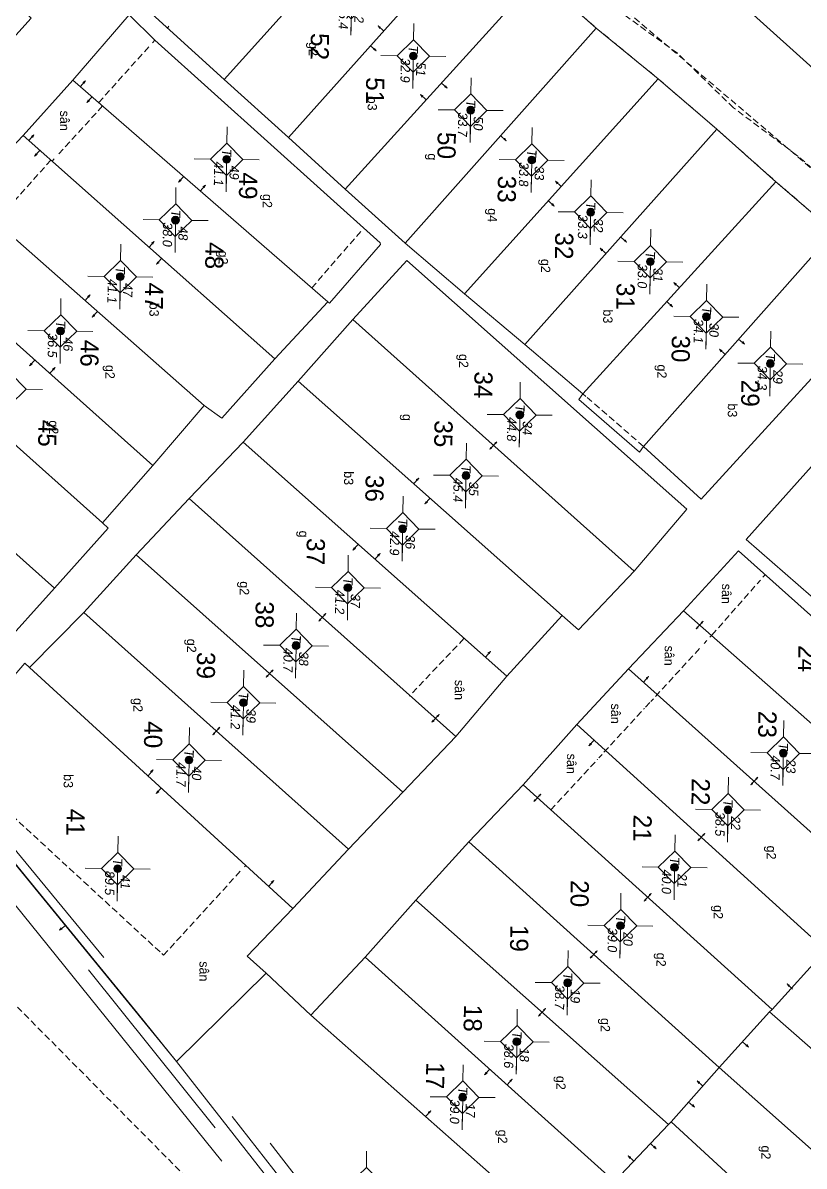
# Model space of a CAD drawing. Extents: x 601689 to 602595, y 1189742 to 1190763.
# Drawn here: x 602114.89 to 602144.93, y 1190480.78 to 1190524.76 of the extents above; entities that cross this region are included whole.
import ezdxf
from ezdxf.enums import TextEntityAlignment as Align

# ---------------------------------------------------------------- set-up
doc = ezdxf.new("R2010")
doc.units = 0
doc.header["$MEASUREMENT"] = 0
doc.linetypes.add('HIDDEN', pattern=[0.375, 0.25, -0.125])
for name, color, linetype in [('10', 250, 'Continuous'), ('11', 7, 'Continuous'), ('13', 7, 'Continuous'), ('14', 7, 'Continuous'), ('15', 7, 'Continuous'), ('16', 7, 'Continuous'), ('22', 7, 'Continuous'), ('53', 7, 'Continuous'), ('57', 7, 'Continuous')]:
    doc.layers.add(name, color=color, linetype=linetype)
doc.layers.get('0').off()
doc.styles.add('TXT', font='vnshx.shx')

# ---------------------------------------------------------------- blocks, each defined once
blk = doc.blocks.new('Q')
at = {"color": 7, "linetype": 'Continuous', "lineweight": 0, "style": 'TXT'}
for s, height, p in [('%%167o v%%207 th%%184ng 10 n%%168m 2001 %%174%%213n th%%184ng 5 n%%168m 2002', 0.5, (0, 5.4)), ('Ki%%211m tra th%%184ng      n%%168m', 0.5, (21, 5.4)), ('C%%172 quan %%174o v%%207: X%%221 nghi%%214p PTCN Tr%%190c %%174%%222a - B%%182n %%174%%229 ', 0.5, (0, 4.4)), ('C%%172 quan ki%%211m tra: C%%171ng ty XNK v%%181 t%%173 v%%202n d%%222ch v%%244 %%167o %%174%%185c B%%182n %%174%%229', 0.499998, (21, 4.4))]:
    blk.add_text(s, height=height, dxfattribs=at).set_placement(p)
blk = doc.blocks.new('NH3R')
at = {"layer": '16', "color": 7, "linetype": 'Continuous', "lineweight": 0}
for p, q in [((0, 0), (0.297, -0.005)), ((0.297, -0.005), (0.186, 0.031)), ((0.297, -0.005), (0.189, -0.033))]:
    blk.add_line(p, q, dxfattribs=at)
blk = doc.blocks.new('NH3')
at = {"layer": '16', "color": 7, "linetype": 'Continuous', "lineweight": 0}
for p, q in [((-0.199, -0.002), (-0.113, 0.021)), ((0.197, -0.012), (0.107, 0.015)), ((-0.199, -0.002), (0.197, -0.012)), ((-0.199, -0.002), (-0.116, -0.035)), ((0.197, -0.012), (0.104, -0.027))]:
    blk.add_line(p, q, dxfattribs=at)
blk = doc.blocks.new('*M2113211321132113')
at = {"layer": '13', "color": 3, "linetype": 'Continuous', "lineweight": 0}
blk.add_line((602343.409, 1189805.786), (602344.429, 1189805.786), dxfattribs=at)
at = {"layer": '13', "color": 3, "linetype": 'Continuous', "lineweight": 0, "style": 'TXT', "oblique": 7.6055}
for s, p in [('23', (602343.559, 1189806.086)), ('40.7', (602343.409, 1189805.486))]:
    blk.add_text(s, height=0.36, dxfattribs=at).set_placement(p, align=Align.MIDDLE_LEFT)
blk.add_text('T', height=0.36, dxfattribs=at).set_placement((602343.212, 1189805.786), align=Align.MIDDLE_RIGHT)
blk = doc.blocks.new('*M2115211521152115')
at = {"layer": '13', "color": 3, "linetype": 'Continuous', "lineweight": 0}
blk.add_line((602328.431, 1189805.069), (602329.451, 1189805.069), dxfattribs=at)
at = {"layer": '13', "color": 3, "linetype": 'Continuous', "lineweight": 0, "style": 'TXT', "oblique": 7.6055}
for s, p in [('29', (602328.581, 1189805.369)), ('34.3', (602328.431, 1189804.769))]:
    blk.add_text(s, height=0.36, dxfattribs=at).set_placement(p, align=Align.MIDDLE_LEFT)
blk.add_text('T', height=0.36, dxfattribs=at).set_placement((602328.234, 1189805.069), align=Align.MIDDLE_RIGHT)
blk = doc.blocks.new('*M2116211621162116')
at = {"layer": '13', "color": 3, "linetype": 'Continuous', "lineweight": 0}
blk.add_line((602345.619, 1189803.693), (602346.639, 1189803.693), dxfattribs=at)
at = {"layer": '13', "color": 3, "linetype": 'Continuous', "lineweight": 0, "style": 'TXT', "oblique": 7.6055}
for s, p in [('22', (602345.769, 1189803.993)), ('38.5', (602345.619, 1189803.393))]:
    blk.add_text(s, height=0.36, dxfattribs=at).set_placement(p, align=Align.MIDDLE_LEFT)
blk.add_text('T', height=0.36, dxfattribs=at).set_placement((602345.422, 1189803.693), align=Align.MIDDLE_RIGHT)
blk = doc.blocks.new('*M2118211821182118')
at = {"layer": '13', "color": 3, "linetype": 'Continuous', "lineweight": 0}
blk.add_line((602326.667, 1189802.588), (602327.687, 1189802.588), dxfattribs=at)
at = {"layer": '13', "color": 3, "linetype": 'Continuous', "lineweight": 0, "style": 'TXT', "oblique": 7.6055}
blk.add_text('T', height=0.36, dxfattribs=at).set_placement((602326.47, 1189802.588), align=Align.MIDDLE_RIGHT)
for s, p in [('30', (602326.817, 1189802.888)), ('34.1', (602326.667, 1189802.288))]:
    blk.add_text(s, height=0.36, dxfattribs=at).set_placement(p, align=Align.MIDDLE_LEFT)
blk = doc.blocks.new('*M2119211921192119')
at = {"layer": '13', "color": 3, "linetype": 'Continuous', "lineweight": 0}
blk.add_line((602347.863, 1189801.67), (602348.883, 1189801.67), dxfattribs=at)
at = {"layer": '13', "color": 3, "linetype": 'Continuous', "lineweight": 0, "style": 'TXT', "oblique": 7.6055}
blk.add_text('T', height=0.36, dxfattribs=at).set_placement((602347.666, 1189801.67), align=Align.MIDDLE_RIGHT)
for s, p in [('21', (602348.013, 1189801.97)), ('40.0', (602347.863, 1189801.37))]:
    blk.add_text(s, height=0.36, dxfattribs=at).set_placement(p, align=Align.MIDDLE_LEFT)
blk = doc.blocks.new('*M2121212121212121')
at = {"layer": '13', "color": 3, "linetype": 'Continuous', "lineweight": 0}
blk.add_line((602324.579, 1189800.402), (602325.599, 1189800.402), dxfattribs=at)
at = {"layer": '13', "color": 3, "linetype": 'Continuous', "lineweight": 0, "style": 'TXT', "oblique": 7.6055}
blk.add_text('T', height=0.36, dxfattribs=at).set_placement((602324.382, 1189800.402), align=Align.MIDDLE_RIGHT)
for s, p in [('31', (602324.729, 1189800.702)), ('33.0', (602324.579, 1189800.102))]:
    blk.add_text(s, height=0.36, dxfattribs=at).set_placement(p, align=Align.MIDDLE_LEFT)
blk = doc.blocks.new('*M2122212221222122')
at = {"layer": '13', "color": 3, "linetype": 'Continuous', "lineweight": 0}
blk.add_line((602350.136, 1189799.622), (602351.156, 1189799.622), dxfattribs=at)
at = {"layer": '13', "color": 3, "linetype": 'Continuous', "lineweight": 0, "style": 'TXT', "oblique": 7.6055}
for s, p in [('20', (602350.286, 1189799.922)), ('39.0', (602350.136, 1189799.322))]:
    blk.add_text(s, height=0.36, dxfattribs=at).set_placement(p, align=Align.MIDDLE_LEFT)
blk.add_text('T', height=0.36, dxfattribs=at).set_placement((602349.939, 1189799.622), align=Align.MIDDLE_RIGHT)
blk = doc.blocks.new('*M2125212521252125')
at = {"layer": '13', "color": 3, "linetype": 'Continuous', "lineweight": 0}
blk.add_line((602322.71, 1189798.08), (602323.73, 1189798.08), dxfattribs=at)
at = {"layer": '13', "color": 3, "linetype": 'Continuous', "lineweight": 0, "style": 'TXT', "oblique": 7.6055}
for s, p in [('32', (602322.86, 1189798.38)), ('33.3', (602322.71, 1189797.78))]:
    blk.add_text(s, height=0.36, dxfattribs=at).set_placement(p, align=Align.MIDDLE_LEFT)
blk.add_text('T', height=0.36, dxfattribs=at).set_placement((602322.513, 1189798.08), align=Align.MIDDLE_RIGHT)
blk = doc.blocks.new('*M2126212621262126')
at = {"layer": '13', "color": 3, "linetype": 'Continuous', "lineweight": 0}
blk.add_line((602352.367, 1189797.624), (602353.387, 1189797.624), dxfattribs=at)
at = {"layer": '13', "color": 3, "linetype": 'Continuous', "lineweight": 0, "style": 'TXT', "oblique": 7.6055}
for s, p in [('19', (602352.517, 1189797.924)), ('38.7', (602352.367, 1189797.324))]:
    blk.add_text(s, height=0.36, dxfattribs=at).set_placement(p, align=Align.MIDDLE_LEFT)
blk.add_text('T', height=0.36, dxfattribs=at).set_placement((602352.17, 1189797.624), align=Align.MIDDLE_RIGHT)
blk = doc.blocks.new('*M2127212721272127')
at = {"layer": '13', "color": 3, "linetype": 'Continuous', "lineweight": 0}
blk.add_line((602320.733, 1189795.784), (602321.753, 1189795.784), dxfattribs=at)
at = {"layer": '13', "color": 3, "linetype": 'Continuous', "lineweight": 0, "style": 'TXT', "oblique": 7.6055}
for s, p in [('33', (602320.883, 1189796.084)), ('33.8', (602320.733, 1189795.484))]:
    blk.add_text(s, height=0.36, dxfattribs=at).set_placement(p, align=Align.MIDDLE_LEFT)
blk.add_text('T', height=0.36, dxfattribs=at).set_placement((602320.536, 1189795.784), align=Align.MIDDLE_RIGHT)
blk = doc.blocks.new('*M2128212821282128')
at = {"layer": '13', "color": 3, "linetype": 'Continuous', "lineweight": 0}
blk.add_line((602354.656, 1189795.701), (602355.676, 1189795.701), dxfattribs=at)
at = {"layer": '13', "color": 3, "linetype": 'Continuous', "lineweight": 0, "style": 'TXT', "oblique": 7.6055}
for s, p in [('18', (602354.806, 1189796.001)), ('38.6', (602354.656, 1189795.401))]:
    blk.add_text(s, height=0.36, dxfattribs=at).set_placement(p, align=Align.MIDDLE_LEFT)
blk.add_text('T', height=0.36, dxfattribs=at).set_placement((602354.459, 1189795.701), align=Align.MIDDLE_RIGHT)
blk = doc.blocks.new('*M2129212921292129')
at = {"layer": '13', "color": 3, "linetype": 'Continuous', "lineweight": 0}
blk.add_line((602330.543, 1189795.466), (602331.563, 1189795.466), dxfattribs=at)
at = {"layer": '13', "color": 3, "linetype": 'Continuous', "lineweight": 0, "style": 'TXT', "oblique": 7.6055}
for s, p in [('34', (602330.693, 1189795.766)), ('44.8', (602330.543, 1189795.166))]:
    blk.add_text(s, height=0.36, dxfattribs=at).set_placement(p, align=Align.MIDDLE_LEFT)
blk.add_text('T', height=0.36, dxfattribs=at).set_placement((602330.346, 1189795.466), align=Align.MIDDLE_RIGHT)
blk = doc.blocks.new('*M2130213021302130')
at = {"layer": '13', "color": 3, "linetype": 'Continuous', "lineweight": 0}
blk.add_line((602356.824, 1189793.653), (602357.844, 1189793.653), dxfattribs=at)
at = {"layer": '13', "color": 3, "linetype": 'Continuous', "lineweight": 0, "style": 'TXT', "oblique": 7.6055}
for s, p in [('17', (602356.974, 1189793.953)), ('39.0', (602356.824, 1189793.353))]:
    blk.add_text(s, height=0.36, dxfattribs=at).set_placement(p, align=Align.MIDDLE_LEFT)
blk.add_text('T', height=0.36, dxfattribs=at).set_placement((602356.627, 1189793.653), align=Align.MIDDLE_RIGHT)
blk = doc.blocks.new('*M2131213121312131')
at = {"layer": '13', "color": 3, "linetype": 'Continuous', "lineweight": 0}
blk.add_line((602332.908, 1189793.433), (602333.928, 1189793.433), dxfattribs=at)
at = {"layer": '13', "color": 3, "linetype": 'Continuous', "lineweight": 0, "style": 'TXT', "oblique": 7.6055}
blk.add_text('T', height=0.36, dxfattribs=at).set_placement((602332.711, 1189793.433), align=Align.MIDDLE_RIGHT)
for s, p in [('35', (602333.058, 1189793.733)), ('45.4', (602332.908, 1189793.133))]:
    blk.add_text(s, height=0.36, dxfattribs=at).set_placement(p, align=Align.MIDDLE_LEFT)
blk = doc.blocks.new('*M2132213221322132')
at = {"layer": '13', "color": 3, "linetype": 'Continuous', "lineweight": 0}
blk.add_line((602318.851, 1189793.407), (602319.871, 1189793.407), dxfattribs=at)
at = {"layer": '13', "color": 3, "linetype": 'Continuous', "lineweight": 0, "style": 'TXT', "oblique": 7.6055}
blk.add_text('T', height=0.36, dxfattribs=at).set_placement((602318.654, 1189793.407), align=Align.MIDDLE_RIGHT)
for s, p in [('50', (602319.001, 1189793.707)), ('33.7', (602318.851, 1189793.107))]:
    blk.add_text(s, height=0.36, dxfattribs=at).set_placement(p, align=Align.MIDDLE_LEFT)
blk = doc.blocks.new('*M2133213321332133')
at = {"layer": '13', "color": 3, "linetype": 'Continuous', "lineweight": 0}
blk.add_line((602316.799, 1189791.171), (602317.819, 1189791.171), dxfattribs=at)
at = {"layer": '13', "color": 3, "linetype": 'Continuous', "lineweight": 0, "style": 'TXT', "oblique": 7.6055}
blk.add_text('T', height=0.36, dxfattribs=at).set_placement((602316.602, 1189791.171), align=Align.MIDDLE_RIGHT)
for s, p in [('51', (602316.949, 1189791.471)), ('32.9', (602316.799, 1189790.871))]:
    blk.add_text(s, height=0.36, dxfattribs=at).set_placement(p, align=Align.MIDDLE_LEFT)
blk = doc.blocks.new('*M2134213421342134')
at = {"layer": '13', "color": 3, "linetype": 'Continuous', "lineweight": 0}
blk.add_line((602334.993, 1189791.025), (602336.013, 1189791.025), dxfattribs=at)
at = {"layer": '13', "color": 3, "linetype": 'Continuous', "lineweight": 0, "style": 'TXT', "oblique": 7.6055}
for s, p in [('36', (602335.143, 1189791.325)), ('42.9', (602334.993, 1189790.725))]:
    blk.add_text(s, height=0.36, dxfattribs=at).set_placement(p, align=Align.MIDDLE_LEFT)
blk.add_text('T', height=0.36, dxfattribs=at).set_placement((602334.796, 1189791.025), align=Align.MIDDLE_RIGHT)
blk = doc.blocks.new('*M2136213621362136')
at = {"layer": '13', "color": 3, "linetype": 'Continuous', "lineweight": 0}
blk.add_line((602337.287, 1189788.952), (602338.307, 1189788.952), dxfattribs=at)
at = {"layer": '13', "color": 3, "linetype": 'Continuous', "lineweight": 0, "style": 'TXT', "oblique": 7.6055}
blk.add_text('T', height=0.36, dxfattribs=at).set_placement((602337.09, 1189788.952), align=Align.MIDDLE_RIGHT)
for s, p in [('37', (602337.437, 1189789.252)), ('41.2', (602337.287, 1189788.652))]:
    blk.add_text(s, height=0.36, dxfattribs=at).set_placement(p, align=Align.MIDDLE_LEFT)
blk = doc.blocks.new('*M2137213721372137')
at = {"layer": '13', "color": 3, "linetype": 'Continuous', "lineweight": 0}
blk.add_line((602314.781, 1189788.764), (602315.801, 1189788.764), dxfattribs=at)
at = {"layer": '13', "color": 3, "linetype": 'Continuous', "lineweight": 0, "style": 'TXT', "oblique": 7.6055}
for s, p in [('52', (602314.931, 1189789.064)), ('36.4', (602314.781, 1189788.464))]:
    blk.add_text(s, height=0.36, dxfattribs=at).set_placement(p, align=Align.MIDDLE_LEFT)
blk.add_text('T', height=0.36, dxfattribs=at).set_placement((602314.584, 1189788.764), align=Align.MIDDLE_RIGHT)
blk = doc.blocks.new('*M2138213821382138')
at = {"layer": '13', "color": 3, "linetype": 'Continuous', "lineweight": 0}
blk.add_line((602339.544, 1189786.994), (602340.564, 1189786.994), dxfattribs=at)
at = {"layer": '13', "color": 3, "linetype": 'Continuous', "lineweight": 0, "style": 'TXT', "oblique": 7.6055}
for s, p in [('38', (602339.694, 1189787.294)), ('40.7', (602339.544, 1189786.694))]:
    blk.add_text(s, height=0.36, dxfattribs=at).set_placement(p, align=Align.MIDDLE_LEFT)
blk.add_text('T', height=0.36, dxfattribs=at).set_placement((602339.347, 1189786.994), align=Align.MIDDLE_RIGHT)
blk = doc.blocks.new('*M2140214021402140')
at = {"layer": '13', "color": 3, "linetype": 'Continuous', "lineweight": 0}
blk.add_line((602341.771, 1189785.001), (602342.791, 1189785.001), dxfattribs=at)
at = {"layer": '13', "color": 3, "linetype": 'Continuous', "lineweight": 0, "style": 'TXT', "oblique": 7.6055}
blk.add_text('T', height=0.36, dxfattribs=at).set_placement((602341.574, 1189785.001), align=Align.MIDDLE_RIGHT)
for s, p in [('39', (602341.921, 1189785.301)), ('41.2', (602341.771, 1189784.701))]:
    blk.add_text(s, height=0.36, dxfattribs=at).set_placement(p, align=Align.MIDDLE_LEFT)
blk = doc.blocks.new('*M2141214121412141')
at = {"layer": '13', "color": 3, "linetype": 'Continuous', "lineweight": 0}
blk.add_line((602320.877, 1189784.054), (602321.897, 1189784.054), dxfattribs=at)
at = {"layer": '13', "color": 3, "linetype": 'Continuous', "lineweight": 0, "style": 'TXT', "oblique": 7.6055}
for s, p in [('49', (602321.027, 1189784.354)), ('41.1', (602320.877, 1189783.754))]:
    blk.add_text(s, height=0.36, dxfattribs=at).set_placement(p, align=Align.MIDDLE_LEFT)
blk.add_text('T', height=0.36, dxfattribs=at).set_placement((602320.68, 1189784.054), align=Align.MIDDLE_RIGHT)
blk = doc.blocks.new('*M2142214221422142')
at = {"layer": '13', "color": 3, "linetype": 'Continuous', "lineweight": 0}
blk.add_line((602344.005, 1189782.943), (602345.025, 1189782.943), dxfattribs=at)
at = {"layer": '13', "color": 3, "linetype": 'Continuous', "lineweight": 0, "style": 'TXT', "oblique": 7.6055}
for s, p in [('40', (602344.155, 1189783.243)), ('41.7', (602344.005, 1189782.643))]:
    blk.add_text(s, height=0.36, dxfattribs=at).set_placement(p, align=Align.MIDDLE_LEFT)
blk.add_text('T', height=0.36, dxfattribs=at).set_placement((602343.808, 1189782.943), align=Align.MIDDLE_RIGHT)
blk = doc.blocks.new('*M2143214321432143')
at = {"layer": '13', "color": 3, "linetype": 'Continuous', "lineweight": 0}
blk.add_line((602323.246, 1189782.121), (602324.266, 1189782.121), dxfattribs=at)
at = {"layer": '13', "color": 3, "linetype": 'Continuous', "lineweight": 0, "style": 'TXT', "oblique": 7.6055}
for s, p in [('48', (602323.396, 1189782.421)), ('38.0', (602323.246, 1189781.821))]:
    blk.add_text(s, height=0.36, dxfattribs=at).set_placement(p, align=Align.MIDDLE_LEFT)
blk.add_text('T', height=0.36, dxfattribs=at).set_placement((602323.049, 1189782.121), align=Align.MIDDLE_RIGHT)
blk = doc.blocks.new('*M2144214421442144')
at = {"layer": '13', "color": 3, "linetype": 'Continuous', "lineweight": 0}
blk.add_line((602348.226, 1189780.26), (602349.246, 1189780.26), dxfattribs=at)
at = {"layer": '13', "color": 3, "linetype": 'Continuous', "lineweight": 0, "style": 'TXT', "oblique": 7.6055}
for s, p in [('41', (602348.376, 1189780.56)), ('89.5', (602348.226, 1189779.96))]:
    blk.add_text(s, height=0.36, dxfattribs=at).set_placement(p, align=Align.MIDDLE_LEFT)
blk.add_text('T', height=0.36, dxfattribs=at).set_placement((602348.029, 1189780.26), align=Align.MIDDLE_RIGHT)
blk = doc.blocks.new('*M2145214521452145')
at = {"layer": '13', "color": 3, "linetype": 'Continuous', "lineweight": 0}
blk.add_line((602325.454, 1189780.028), (602326.474, 1189780.028), dxfattribs=at)
at = {"layer": '13', "color": 3, "linetype": 'Continuous', "lineweight": 0, "style": 'TXT', "oblique": 7.6055}
for s, p in [('47', (602325.604, 1189780.328)), ('41.1', (602325.454, 1189779.728))]:
    blk.add_text(s, height=0.36, dxfattribs=at).set_placement(p, align=Align.MIDDLE_LEFT)
blk.add_text('T', height=0.36, dxfattribs=at).set_placement((602325.257, 1189780.028), align=Align.MIDDLE_RIGHT)
blk = doc.blocks.new('*M2147214721472147')
at = {"layer": '13', "color": 3, "linetype": 'Continuous', "lineweight": 0}
blk.add_line((602327.574, 1189777.76), (602328.594, 1189777.76), dxfattribs=at)
at = {"layer": '13', "color": 3, "linetype": 'Continuous', "lineweight": 0, "style": 'TXT', "oblique": 7.6055}
for s, p in [('46', (602327.724, 1189778.06)), ('36.5', (602327.574, 1189777.46))]:
    blk.add_text(s, height=0.36, dxfattribs=at).set_placement(p, align=Align.MIDDLE_LEFT)
blk.add_text('T', height=0.36, dxfattribs=at).set_placement((602327.377, 1189777.76), align=Align.MIDDLE_RIGHT)
blk = doc.blocks.new('CENTRD')
at = {"layer": '11', "linetype": 'Continuous', "lineweight": 0}
h = blk.add_hatch(color=2, dxfattribs=at)
edge = h.paths.add_edge_path()
edge.add_arc((0, 0), 0.15, 0, 360)
at = {"layer": '11', "color": 2, "linetype": 'Continuous', "lineweight": 0}
for p, q in [((0, 1.25), (0, 0.625)), ((0, 0.625), (-0.625, 0)), ((0.625, 0), (0, 0.625)), ((-0.625, 0), (-1.25, 0)), ((-0.625, 0), (0, -0.625)), ((0, -0.625), (0.625, 0)), ((1.25, 0), (0.625, 0)), ((0, -0.625), (0, -1.25))]:
    blk.add_line(p, q, dxfattribs=at)
blk.add_circle((0, 0), 0.15, dxfattribs=at)
blk = doc.blocks.new('BDONG')
at = {"color": 7, "linetype": 'Continuous', "lineweight": 0}
for p, q in [((0, 0), (0, -1.508)), ((0, 0), (2.759, 0)), ((0.342, 0), (0.342, -1.508)), ((0.797, 0), (0.797, -1.508)), ((1.274, 0), (1.274, -1.508)), ((1.73, 0), (1.73, -1.508)), ((1.753, 0), (1.753, -1.508)), ((2.072, 0), (2.072, -1.508)), ((2.759, 0), (2.759, -1.508)), ((0, -0.308), (1.73, -0.308)), ((1.753, -0.308), (2.759, -0.308)), ((0, -0.458), (1.73, -0.458)), ((1.753, -0.458), (2.759, -0.458)), ((0, -0.608), (1.73, -0.608)), ((1.753, -0.608), (2.759, -0.608)), ((0, -0.758), (1.73, -0.758)), ((1.753, -0.758), (2.759, -0.758)), ((0, -0.908), (1.73, -0.908)), ((1.753, -0.908), (2.759, -0.908)), ((0, -1.058), (1.73, -1.058)), ((1.753, -1.058), (2.759, -1.058)), ((0, -1.208), (1.73, -1.208)), ((1.753, -1.208), (2.759, -1.208)), ((0, -1.358), (1.73, -1.358)), ((1.753, -1.358), (2.759, -1.358)), ((0, -1.508), (1.73, -1.508)), ((1.753, -1.508), (2.759, -1.508))]:
    blk.add_line(p, q, dxfattribs=at)
at = {"color": 7, "linetype": 'Continuous', "lineweight": 0, "style": 'TXT'}
blk.add_text('B%%182ng c%%184c th%%246a bi%%213n %%174%%233ng ', height=0.049998, rotation=360, dxfattribs=at).set_placement((0.008, 0.046))
for s, height, p in [('(D%%239ng cho ch%%216nh l%%253 bi%%213n %%174%%233ng)', 0.054, (1.743, 0.05)), ('s%%232 TT', 0.05, (0.21, -0.099)), ('s%%232 hi%%214u', 0.049998, (0.639, -0.104)), ('s%%232 hi%%214u th%%246a', 0.049998, (1.135, -0.103)), ('s%%232 hi%%214u th%%246a', 0.049998, (1.612, -0.107)), ('s%%232 TT', 0.05, (1.936, -0.114)), ('s%%232 hi%%214u th%%246a b%%225', 0.049998, (2.559, -0.108)), ('g%%232c c%%241a th%%246a', 0.049998, (1.137, -0.187)), ('Th%%246a th%%170m', 0.049998, (0.227, -0.214)), ('Th%%246a th%%170m', 0.049998, (0.63, -0.213)), ('l%%169n c%%203n', 0.049998, (1.56, -0.224)), ('Th%%246a b%%225', 0.049998, (1.956, -0.203)), ('(ch%%216 %%174%%184nh s%%232 m%%233t l%%199n)', 0.049998, (2.638, -0.204)), ('m%%237i th%%170m', 0.049998, (1.101, -0.282))]:
    blk.add_text(s, height=height, rotation=360, dxfattribs=at).set_placement(p, align=Align.CENTER)
blk = doc.blocks.new('BANG')
at = {"color": 7, "linetype": 'Continuous', "lineweight": 0, "xscale": 9.999585560760034, "yscale": 9.999585560760034, "rotation": 359.9999199552673}
blk.add_blockref('BDONG', (0, 0), dxfattribs=at)

msp = doc.modelspace()

# ---------------------------------------------------------------- linework, layer by layer
at = {"layer": '10', "color": 7, "linetype": 'Continuous', "lineweight": 0}
for p, q in [((602129.988, 1190530.76), (602122.626, 1190522.581)), ((602132.418, 1190528.536), (602125.106, 1190520.357)), ((602134.691, 1190526.535), (602127.278, 1190518.367)), ((602134.691, 1190526.535), (602136.934, 1190524.564)), ((602136.934, 1190524.564), (602129.59, 1190516.285)), ((602136.934, 1190524.564), (602139.317, 1190522.612)), ((602116.805, 1190522.561), (602114.896, 1190520.427)), ((602116.805, 1190522.561), (602126.619, 1190514.026)), ((602122.626, 1190522.581), (602125.106, 1190520.357)), ((602139.317, 1190522.612), (602131.873, 1190514.334)), ((602139.317, 1190522.612), (602141.57, 1190520.671)), ((602141.57, 1190520.671), (602134.187, 1190512.382)), ((602141.57, 1190520.671), (602143.843, 1190518.65)), ((602114.896, 1190520.427), (602112.694, 1190518.117)), ((602124.569, 1190511.834), (602114.896, 1190520.427)), ((602125.106, 1190520.357), (602127.278, 1190518.367)), ((602127.278, 1190518.367), (602129.59, 1190516.285)), ((602143.843, 1190518.65), (602136.421, 1190510.491)), ((602146.076, 1190516.729), (602143.843, 1190518.65)), ((602112.694, 1190518.117), (602121.854, 1190510.041)), ((602146.076, 1190516.729), (602138.753, 1190508.469)), ((602129.59, 1190516.285), (602131.873, 1190514.334)), ((602119.882, 1190507.727), (602110.813, 1190515.853)), ((602124.569, 1190511.834), (602126.619, 1190514.026)), ((602131.873, 1190514.334), (602134.187, 1190512.382)), ((602108.902, 1190513.598), (602117.952, 1190505.524)), ((602127.569, 1190513.352), (602125.467, 1190510.982)), ((602127.569, 1190513.352), (602138.387, 1190503.664)), ((602134.187, 1190512.382), (602136.421, 1190510.491)), ((602106.859, 1190511.237), (602116.107, 1190503.02)), ((602125.467, 1190510.982), (602123.354, 1190508.63)), ((602125.467, 1190510.982), (602135.624, 1190501.961)), ((602119.882, 1190507.727), (602121.854, 1190510.041)), ((602123.354, 1190508.63), (602121.275, 1190506.459)), ((602123.354, 1190508.63), (602133.492, 1190499.631)), ((602117.952, 1190505.524), (602119.882, 1190507.727)), ((602121.275, 1190506.459), (602119.245, 1190504.296)), ((602121.275, 1190506.459), (602131.54, 1190497.307)), ((602119.245, 1190504.296), (602117.235, 1190502.074)), ((602119.245, 1190504.296), (602129.5, 1190495.165)), ((602112.847, 1190499.394), (602116.107, 1190503.02)), ((602117.235, 1190502.074), (602115.146, 1190499.962)), ((602117.235, 1190502.074), (602127.41, 1190492.973)), ((602138.175, 1190499.907), (602140.296, 1190502.147)), ((602140.296, 1190502.147), (602150.079, 1190493.502)), ((602135.624, 1190501.961), (602133.492, 1190499.631)), ((602125.269, 1190490.693), (602115.146, 1190499.962)), ((602136.186, 1190497.774), (602138.175, 1190499.907)), ((602138.175, 1190499.907), (602147.818, 1190491.264)), ((602133.492, 1190499.631), (602131.54, 1190497.307)), ((602134.124, 1190495.442), (602136.186, 1190497.774)), ((602136.186, 1190497.774), (602145.768, 1190489.081)), ((602131.54, 1190497.307), (602129.5, 1190495.165)), ((602129.5, 1190495.165), (602127.41, 1190492.973)), ((602132.034, 1190493.26), (602134.124, 1190495.442)), ((602134.124, 1190495.442), (602143.697, 1190486.8)), ((602127.41, 1190492.973), (602125.269, 1190490.693)), ((602130.003, 1190491.008), (602132.034, 1190493.26)), ((602132.034, 1190493.26), (602141.666, 1190484.568)), ((602128.043, 1190488.815), (602130.003, 1190491.008)), ((602130.003, 1190491.008), (602139.715, 1190482.385)), ((602145.768, 1190489.081), (602143.697, 1190486.8)), ((602125.962, 1190486.583), (602128.043, 1190488.815)), ((602128.043, 1190488.815), (602137.635, 1190480.193)), ((602124.245, 1190488.197), (602120.788, 1190484.804)), ((602124.245, 1190488.197), (602125.962, 1190486.583)), ((602143.595, 1190486.712), (602141.666, 1190484.568)), ((602143.697, 1190486.8), (602143.595, 1190486.712)), ((602153.328, 1190478.138), (602143.595, 1190486.712)), ((602141.666, 1190484.568), (602139.816, 1190482.483)), ((602151.288, 1190475.995), (602141.666, 1190484.568)), ((602139.715, 1190482.385), (602137.635, 1190480.193)), ((602139.816, 1190482.483), (602139.715, 1190482.385)), ((602149.278, 1190473.803), (602139.816, 1190482.483))]:
    msp.add_line(p, q, dxfattribs=at)
for points in [[(602059.133, 1190556.904), (602065.161, 1190559.651), (602069.69, 1190561.769), (602070.474, 1190562.038), (602088.17, 1190546.295), (602090.72, 1190544.19), (602102.397, 1190533.709), (602106.555, 1190529.842), (602104.919, 1190528.704), (602101.904, 1190526.865), (602098.764, 1190524.719), (602092.467, 1190520.625), (602100.999, 1190509.077), (602101.678, 1190508.248), (602107.631, 1190500.385), (602110.736, 1190497.123), (602119.293, 1190486.665), (602120.788, 1190484.804), (602129.978, 1190473.057), (602130.484, 1190472.141), (602134.061, 1190465.271)], [(602122.626, 1190522.581), (602119.416, 1190525.495), (602126.879, 1190533.723), (602130.182, 1190530.978), (602129.988, 1190530.76)], [(602112.06, 1190521.465), (602115.207, 1190524.943), (602115.04, 1190525.105)], [(602126.619, 1190514.026), (602126.678, 1190513.975), (602128.639, 1190516.238), (602128.62, 1190516.298), (602119.967, 1190524.098), (602118.98, 1190525.071), (602116.805, 1190522.561)], [(602138.753, 1190508.469), (602140.975, 1190506.438), (602148.499, 1190514.676), (602146.076, 1190516.729)], [(602138.387, 1190503.664), (602140.42, 1190506.056), (602129.651, 1190515.624), (602127.569, 1190513.352)], [(602153.492, 1190511.937), (602150.992, 1190514.161), (602142.694, 1190504.885), (602145.205, 1190502.71)], [(602121.854, 1190510.041), (602122.538, 1190509.551), (602124.569, 1190511.834)], [(602136.421, 1190510.491), (602136.268, 1190510.273), (602138.6, 1190508.251), (602138.753, 1190508.469)], [(602116.107, 1190503.02), (602118.169, 1190505.321), (602117.952, 1190505.524)], [(602140.296, 1190502.147), (602142.399, 1190504.449), (602152.258, 1190495.643)], [(602138.387, 1190503.664), (602136.256, 1190501.413), (602135.624, 1190501.961)], [(602115.146, 1190499.962), (602114.958, 1190500.125), (602114.419, 1190499.502), (602111.84, 1190496.728), (602113.362, 1190495.287), (602112.762, 1190494.624), (602120.788, 1190484.804)], [(602125.269, 1190490.693), (602123.513, 1190488.857), (602124.245, 1190488.197)], [(602125.962, 1190486.583), (602134.776, 1190478.792), (602134.633, 1190478.594), (602135.422, 1190477.774)], [(602120.788, 1190484.804), (602129.978, 1190473.057), (602130.484, 1190472.141)]]:
    msp.add_lwpolyline(points, dxfattribs=at)
at = {"layer": '14', "color": 6, "linetype": 'HIDDEN', "lineweight": 0}
for p, q in [((602120.503, 1190524.63), (602120.442, 1190524.561)), ((602119.865, 1190523.989), (602119.967, 1190524.098)), ((602117.803, 1190521.697), (602119.774, 1190523.891)), ((602117.952, 1190521.565), (602116.246, 1190519.698)), ((602115.963, 1190519.482), (602114.013, 1190517.299)), ((602116.094, 1190519.531), (602116.013, 1190519.442)), ((602125.996, 1190514.564), (602127.957, 1190516.827)), ((602136.539, 1190510.39), (602136.421, 1190510.491)), ((602138.753, 1190508.469), (602136.539, 1190510.39)), ((602143.344, 1190503.436), (602143.425, 1190503.525)), ((602131.842, 1190501.073), (602129.751, 1190498.862)), ((602139.211, 1190498.852), (602140.988, 1190500.778)), ((602141.089, 1190500.887), (602141.19, 1190500.995)), ((602138.826, 1190498.437), (602139.008, 1190498.635)), ((602139.028, 1190498.654), (602139.13, 1190498.753)), ((602137.232, 1190496.699), (602138.785, 1190498.388)), ((602135.191, 1190494.487), (602136.988, 1190496.433)), ((602137.038, 1190496.482), (602137.16, 1190496.61)), ((602113.362, 1190495.287), (602120.224, 1190488.962)), ((602123.41, 1190492.288), (602123.461, 1190492.348)), ((602109.922, 1190491.693), (602129.581, 1190471.863))]:
    msp.add_line(p, q, dxfattribs=at)
for points in [[(602141.302, 1190501.124), (602141.384, 1190501.212), (602143.252, 1190503.327)], [(602120.224, 1190488.962), (602120.293, 1190488.891), (602123.309, 1190492.19)]]:
    msp.add_lwpolyline(points, dxfattribs=at)
at = {"layer": '22', "color": 7, "linetype": 'HIDDEN', "lineweight": 0}
for p, q in [((602130.698, 1190531.521), (602149.194, 1190515.767)), ((602140.06, 1190523.592), (602137.605, 1190525.366)), ((602142.212, 1190521.493), (602140.06, 1190523.592)), ((602144.686, 1190519.638), (602142.212, 1190521.493)), ((602146.94, 1190517.697), (602144.686, 1190519.638)), ((602146.076, 1190516.729), (602143.843, 1190518.65))]:
    msp.add_line(p, q, dxfattribs=at)
msp.add_lwpolyline([(602129.988, 1190530.76), (602132.418, 1190528.536), (602134.691, 1190526.535), (602136.934, 1190524.564), (602139.317, 1190522.612), (602141.57, 1190520.671), (602143.843, 1190518.65)], dxfattribs=at)
at = {"layer": '57', "color": 172, "linetype": 'Continuous', "lineweight": 0}
for p, q in [((602122.536, 1190480.97), (602110.607, 1190495.765)), ((602113.655, 1190494.072), (602118.003, 1190488.803)), ((602117.416, 1190488.33), (602122.283, 1190482.254)), ((602122.939, 1190482.694), (602127.774, 1190476.477))]:
    msp.add_line(p, q, dxfattribs=at)
for points in [[(602142.257, 1190551.813), (602129.132, 1190537.532), (602154.796, 1190514.439)], [(602133.679, 1190542.481), (602129.132, 1190537.532), (602154.796, 1190514.439)], [(602138.517, 1190458.44), (602137.156, 1190461.229), (602131.313, 1190472.709), (602124.395, 1190481.664)]]:
    msp.add_lwpolyline(points, dxfattribs=at)

# ---------------------------------------------------------------- block references
at = {"color": 7, "linetype": 'Continuous', "lineweight": 0}
for name, p, rotation in [('BANG', (602137.387, 1190510.897), 269.2144660607985), ('Q', (602117.147, 1190504.543), 269.1680420500809)]:
    msp.add_blockref(name, p, dxfattribs=dict(at, rotation=rotation))
at = {"layer": '11', "color": 2, "linetype": 'Continuous', "lineweight": 0, "rotation": 269.1680420500809}
for p in [(602127.521, 1190525.54), (602129.899, 1190523.488), (602132.105, 1190521.403), (602122.723, 1190519.513), (602134.454, 1190519.487), (602120.756, 1190517.173), (602136.721, 1190517.477), (602139.016, 1190515.574), (602118.631, 1190514.995), (602141.171, 1190513.455), (602116.333, 1190512.908), (602143.626, 1190511.655), (602114.392, 1190510.673), (602133.994, 1190509.683), (602131.927, 1190507.347), (602129.489, 1190505.298), (602127.383, 1190503.034), (602125.392, 1190500.806), (602123.367, 1190498.608), (602121.277, 1190496.404), (602144.126, 1190496.668), (602142.001, 1190494.489), (602118.533, 1190492.222), (602139.946, 1190492.274), (602137.865, 1190490.031), (602135.835, 1190487.83), (602133.879, 1190485.569), (602131.799, 1190483.431), (602128.088, 1190480.102)]:
    msp.add_blockref('CENTRD', p, dxfattribs=at)
at = {"layer": '13', "color": 3, "linetype": 'Continuous', "lineweight": 0, "rotation": 269.1680420500809}
for name in ['*M2137213721372137', '*M2133213321332133', '*M2132213221322132', '*M2141214121412141', '*M2127212721272127', '*M2143214321432143', '*M2125212521252125', '*M2121212121212121', '*M2145214521452145', '*M2118211821182118', '*M2147214721472147', '*M2115211521152115', '*M2129212921292129', '*M2131213121312131', '*M2134213421342134', '*M2136213621362136', '*M2138213821382138', '*M2140214021402140', '*M2113211321132113', '*M2142214221422142', '*M2116211621162116', '*M2144214421442144', '*M2119211921192119', '*M2122212221222122', '*M2126212621262126', '*M2128212821282128', '*M2130213021302130']:
    msp.add_blockref(name, (-578790.27, 1810052.359), dxfattribs=at)
at = {"layer": '16', "color": 7, "linetype": 'Continuous', "lineweight": 0}
for name, p, rotation in [('NH3R', (602128.762, 1190524.447), 138.2077563532544), ('NH3R', (602130.395, 1190521.804), 138.0180835942411), ('NH3R', (602133.257, 1190520.425), 318.4247145737805), ('NH3R', (602139.65, 1190514.037), 318.4349300856878), ('NH3R', (602142.41, 1190512.599), 318.4349300856878), ('NH3', (602132.974, 1190508.508), 48.15158463973265), ('NH3R', (602129.913, 1190507.031), 48.40636706679386), ('NH3R', (602128.424, 1190504.131), 48.40636706679386), ('NH3', (602140.909, 1190501.599), 48.24558053770163), ('NH3R', (602132.671, 1190500.362), 48.40636706679386), ('NH3R', (602138.749, 1190499.398), 48.5291555713877), ('NH3', (602130.749, 1190498.009), 48.15158463973265), ('NH3', (602122.322, 1190497.524), 48.18903244239579), ('NH3R', (602136.858, 1190497.165), 227.0359209976867), ('NH3R', (602119.699, 1190495.8), 48.40636706679386), ('NH3', (602143.007, 1190495.6), 48.24558053770163), ('NH3', (602134.678, 1190494.944), 227.9244898439927), ('NH3R', (602124.34, 1190491.546), 48.40636706679386), ('NH3', (602138.915, 1190491.116), 227.9244898439927), ('NH3R', (602116.53, 1190490.033), 218.0430654051597), ('NH3', (602136.844, 1190488.914), 227.9329983615396), ('NH3R', (602144.487, 1190487.589), 137.5551308133587), ('NH3R', (602142.559, 1190485.556), 319.854325029558), ('NH3R', (602132.844, 1190484.509), 228.0471982305853), ('NH3R', (602133.506, 1190483.91), 48.5291555713877), ('NH3R', (602141.035, 1190483.857), 137.5551308133587), ('NH3R', (602140.488, 1190483.244), 319.854325029558), ('NH3R', (602130.369, 1190482.692), 48.5291555713877), ('NH3R', (602139.015, 1190481.644), 319.854325029558), ('NH3R', (602138.376, 1190480.973), 137.5551308133587)]:
    msp.add_blockref(name, p, dxfattribs=dict(at, rotation=rotation))
for name, p, xscale, yscale, rotation in [('NH3R', (602128.254, 1190523.883), 0.9999983901806913, 0.9999983901806913, 317.7823291003813), ('NH3R', (602117.091, 1190522.306), 0.9999983148499442, 0.9999983148499442, 48.9835896416508), ('NH3R', (602130.985, 1190522.447), 0.9999983901806913, 0.9999983901806913, 317.7823291003813), ('NH3R', (602117.547, 1190521.921), 0.9999983148499442, 0.9999983148499442, 228.9835896416509), ('NH3R', (602115.113, 1190520.234), 1.000002001149272, 1.000002001149272, 48.38744121173476), ('NH3R', (602115.539, 1190519.858), 1.000002001149272, 1.000002001149272, 228.3874412117345), ('NH3R', (602121.075, 1190518.852), 0.9999983148499442, 0.9999983148499442, 228.9835896416509), ('NH3R', (602121.706, 1190518.293), 0.9999983148499442, 0.9999983148499442, 48.9835896416508), ('NH3R', (602121.706, 1190518.293), 0.9999983148499442, 0.9999983148499442, 48.9835896416508), ('NH3R', (602135.591, 1190518.473), 1.000001968482214, 1.000001968482214, 138.0369829289373), ('NH3R', (602135.102, 1190517.919), 0.9999983901806913, 0.9999983901806913, 317.7823291003813), ('NH3R', (602119.737, 1190516.13), 1.000002001149272, 1.000002001149272, 48.38744121173476), ('NH3R', (602137.883, 1190516.521), 1.000001738826155, 1.000001738826155, 318.3017521796462), ('NH3R', (602120.222, 1190515.693), 1.000002001149272, 1.000002001149272, 228.3874412117345), ('NH3R', (602137.305, 1190515.889), 0.9999985900326585, 0.9999985900326585, 137.7069062564608), ('NH3R', (602140.136, 1190514.57), 0.9999985900326585, 0.9999985900326585, 137.7069062564608), ('NH3R', (602117.269, 1190514.074), 1.000002788269996, 1.000002788269996, 48.59574423831042), ('NH3R', (602117.753, 1190513.657), 1.000002788269996, 1.000002788269996, 228.5957442383104), ('NH3R', (602141.891, 1190512.006), 0.9999985900326585, 0.9999985900326585, 137.7069062564608), ('NH3R', (602115.347, 1190511.791), 1.00000143021829, 1.00000143021829, 228.141369233498), ('NH3R', (602115.92, 1190511.282), 1.00000143021829, 1.00000143021829, 48.14136923349815), ('NH3R', (602130.546, 1190506.471), 1.000002001149272, 1.000002001149272, 228.3874412117345), ('NH3R', (602127.781, 1190504.699), 1.000002001149272, 1.000002001149272, 228.3874412117345), ('NH3', (602126.402, 1190501.888), 0.999998235366676, 0.999998235366676, 228.2832300240347), ('NH3', (602124.372, 1190499.735), 1.000002778002595, 1.000002778002595, 48.3208523548302), ('NH3R', (602120.212, 1190495.332), 1.00000106673873, 1.00000106673873, 227.517707781424), ('NH3', (602140.977, 1190493.428), 1.000001883936004, 1.000001883936004, 227.7825054912645), ('NH3', (602134.854, 1190486.692), 0.9999984375497202, 0.9999984375497202, 228.3974824799853)]:
    msp.add_blockref(name, p, dxfattribs=dict(at, xscale=xscale, yscale=yscale, rotation=rotation))

# ---------------------------------------------------------------- texts
at = {"layer": '15', "color": 7, "linetype": 'Continuous', "lineweight": 0, "style": 'TXT'}
for s, p in [('g2', (602126.066, 1190524.023)), ('b3', (602128.327, 1190521.922)), ('s%%169n', (602116.499, 1190521.385)), ('g', (602130.637, 1190519.741)), ('g2', (602124.295, 1190518.177)), ('g4', (602132.948, 1190517.629)), ('g2', (602122.595, 1190516.001)), ('g2', (602134.992, 1190515.681)), ('b3', (602119.938, 1190513.997)), ('b3', (602137.385, 1190513.738)), ('g2', (602131.842, 1190512.024)), ('g2', (602118.245, 1190511.601)), ('g2', (602139.466, 1190511.62)), ('b3', (602142.176, 1190510.122)), ('g', (602129.67, 1190509.714)), ('g2', (602116.076, 1190509.47)), ('b3', (602127.42, 1190507.514)), ('g', (602125.688, 1190505.228)), ('g2', (602123.412, 1190503.279)), ('s%%169n', (602141.951, 1190503.185)), ('g2', (602121.38, 1190501.067)), ('s%%169n', (602139.748, 1190500.805)), ('s%%169n', (602131.679, 1190499.485)), ('g2', (602119.319, 1190498.785)), ('s%%169n', (602137.688, 1190498.573)), ('s%%169n', (602135.991, 1190496.646)), ('b3', (602116.639, 1190495.861)), ('g2', (602143.673, 1190493.11)), ('g2', (602141.632, 1190490.819)), ('g2', (602139.436, 1190488.989)), ('s%%169n', (602121.86, 1190488.66)), ('g2', (602137.291, 1190486.477)), ('g2', (602135.581, 1190484.251)), ('g2', (602133.342, 1190482.181)), ('g2', (602143.465, 1190481.573))]:
    msp.add_text(s, height=0.36, rotation=269.2144, dxfattribs=at).set_placement(p, align=Align.MIDDLE_LEFT)
at = {"layer": '53', "color": 200, "linetype": 'Continuous', "lineweight": 0, "style": 'TXT'}
for s, p in [('52', (602126.31, 1190524.37)), ('51', (602128.438, 1190522.671)), ('50', (602131.188, 1190520.564)), ('49', (602123.557, 1190519.008)), ('33', (602133.505, 1190518.882)), ('32', (602135.706, 1190516.701)), ('48', (602122.26, 1190516.326)), ('47', (602119.938, 1190514.768)), ('31', (602138.069, 1190514.758)), ('30', (602140.192, 1190512.739)), ('46', (602117.458, 1190512.571)), ('34', (602132.602, 1190511.353)), ('29', (602142.868, 1190511.032)), ('45', (602115.836, 1190509.494)), ('35', (602131.066, 1190509.474)), ('36', (602128.418, 1190507.371)), ('37', (602126.154, 1190504.941)), ('38', (602124.191, 1190502.508)), ('24', (602145.058, 1190500.822)), ('39', (602121.934, 1190500.559)), ('23', (602143.523, 1190498.293)), ('40', (602119.907, 1190497.897)), ('22', (602140.958, 1190495.698)), ('41', (602116.921, 1190494.527)), ('21', (602138.719, 1190494.299)), ('20', (602136.304, 1190491.781)), ('19', (602133.981, 1190490.063)), ('18', (602132.198, 1190486.988)), ('17', (602130.748, 1190484.777))]:
    msp.add_text(s, height=0.7, rotation=269.2144, dxfattribs=at).set_placement(p, align=Align.MIDDLE_LEFT)

doc.saveas('drawing.dxf')
